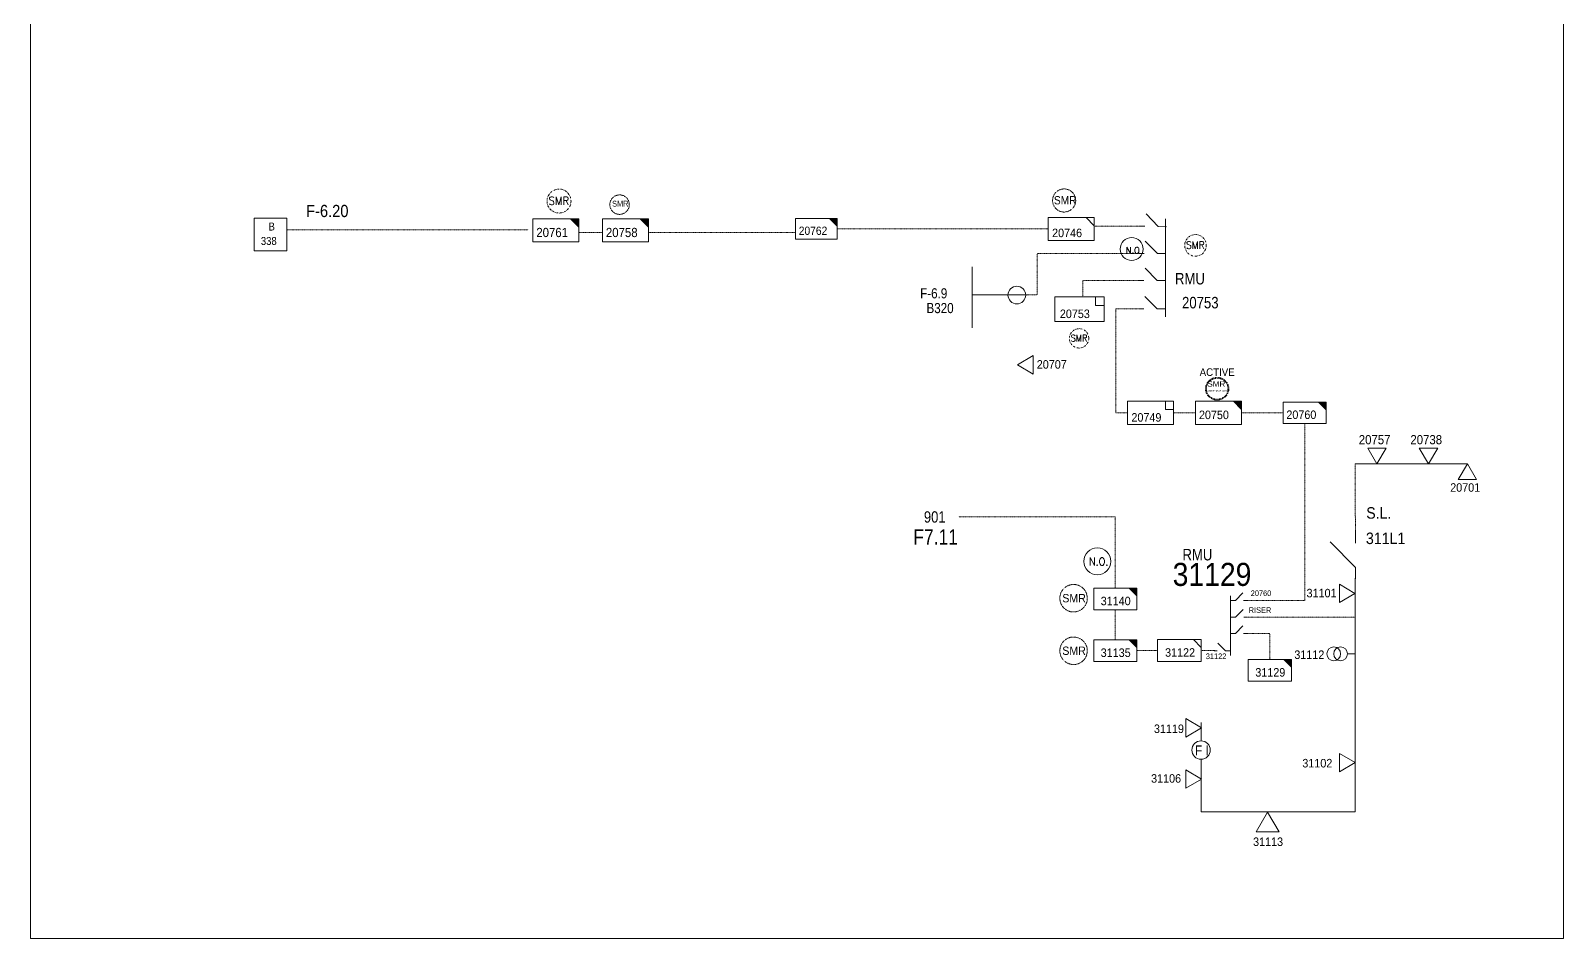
# Model space of a CAD drawing. Header units: metres. Extents: x 65984 to 144644, y -19036 to 23726.
# Drawn here: x 101693 to 102359, y 673 to 1067 of the extents above; entities that cross this region are included whole.
import ezdxf
from ezdxf.enums import TextEntityAlignment as Align

# ---------------------------------------------------------------- set-up
doc = ezdxf.new("R2010")
doc.units = ezdxf.units.M
doc.header["$MEASUREMENT"] = 0
doc.linetypes.add('DGN Style 3', pattern=[0.013877, 0, -0.013877])
doc.linetypes.add('DGN Style 4', pattern=[1.6, 0.8, -0.4, 0, -0.4])
doc.layers.get('0').update_dxf_attribs({"color": 95, "lineweight": 40})
for name, color, linetype, lineweight in [('ABS', 7, 'Continuous', 40), ('ABS NUMBER', 112, 'Continuous', 30), ('d_eos', 111, 'Continuous', 40), ('d_fco text', 95, 'Continuous', 40), ('d_oh branch', 94, 'Continuous', 40), ('d_switch', 95, 'Continuous', 40), ('d_tf', 1, 'Continuous', 40), ('d_tf no', 6, 'Continuous', 40), ('d_tf_200', 1, 'Continuous', 40), ('d_ug cable', 95, 'Continuous', 40), ('d_unit sub', 7, 'Continuous', 40), ('EARTH FAULT INDICATOR', 95, 'Continuous', 40), ('GRID STATION  04', 7, 'Continuous', 40), ('Level 37', 7, 'Continuous', 0), ('O H MAIN FEEDER', 4, 'Continuous', 100), ('SW N O', 114, 'Continuous', 30)]:
    doc.layers.add(name, color=color, linetype=linetype, lineweight=lineweight)
doc.styles.add('NASKHF', font='naskhf.shx', dxfattribs={"height": 8})
doc.styles.get("Standard").update_dxf_attribs({"font": 'txt.shx'})
doc.styles.add('Style-Andalus', font='andlso.ttf')
doc.styles.add('Style-Arial', font='arial.ttf')
doc.styles.add('Style-ENGINEERING', font='ENGINEERING.shx')
doc.styles.add('Style-msdefault', font='msdefault.shx')
doc.styles.add('Style-simplex', font='simplex.shx')
doc.styles.add('Style-STANDARD', font='STANDARD.shx')

# ---------------------------------------------------------------- blocks, each defined once
blk = doc.blocks.new('TF_8')
at = {"color": 0, "linetype": 'ByBlock', "lineweight": -2}
blk.add_line((6.3, 4.95), (9.9, 1.35), dxfattribs=at)
blk.add_3dface([(-10.1, 4.95), (9.9, 4.95), (9.9, -5.05), (-10.1, -5.05)], dxfattribs=at)
blk = doc.blocks.new('exist.us-1000kva')
at = {"color": 0, "linetype": 'ByBlock', "lineweight": -2, "flags": 128}
blk.add_lwpolyline([(40, 12.9), (32.8, 20), (40, 20)], close=True, dxfattribs=at)
at = {"color": 0, "linetype": 'ByBlock', "lineweight": -2, "extrusion": (0, 0, -1)}
blk.add_solid([(-40, 12.9), (-32.8, 20), (-40, 20)], dxfattribs=at)
at = {"color": 0, "linetype": 'ByBlock', "lineweight": -2, "xscale": 2, "yscale": 2}
blk.add_blockref('TF_8', (20.2, 10.1), dxfattribs=at)
blk = doc.blocks.new('TF3')
at = {"color": 0, "linetype": 'ByBlock', "lineweight": -2}
for p, q in [((11.3, 9), (18.3, 9)), ((18.3, 9), (18.3, 2))]:
    blk.add_line(p, q, dxfattribs=at)
at = {"color": 0, "linetype": 'ByBlock', "lineweight": -2, "flags": 128}
blk.add_lwpolyline([(18.3, 2), (11.3, 2), (11.3, 9)], dxfattribs=at)
at = {"color": 0, "linetype": 'ByBlock', "lineweight": -2}
blk.add_3dface([(-21.7, 9), (18.3, 9), (18.3, -11), (-21.7, -11)], dxfattribs=at)
blk = doc.blocks.new('*U1130')
at = {"layer": 'EARTH FAULT INDICATOR', "color": 7, "linetype": 'Continuous', "lineweight": 13}
blk.add_circle((0.02, 0.13), 4, dxfattribs=at)
at = {"layer": 'EARTH FAULT INDICATOR', "color": 7, "lineweight": 13, "style": 'Style-Andalus', "width": 0.9}
blk.add_text('F I', height=4.234, dxfattribs=at).set_placement((-2.61, 2.11), align=Align.TOP_LEFT)
blk = doc.blocks.new('TFU_113')
at = {"layer": 'd_tf_200', "color": 7, "linetype": 'Continuous', "lineweight": 13}
blk.add_line((0, 10), (0, 0), dxfattribs=at)
at = {"layer": 'd_tf_200', "color": 7, "linetype": 'Continuous', "lineweight": 13, "extrusion": (0, 0, -1)}
for centre in [(0, 30), (0, 20)]:
    blk.add_circle(centre, 10, dxfattribs=at)
blk = doc.blocks.new('*U1132')
at = {"layer": 'ABS', "color": 7, "linetype": 'Continuous', "lineweight": 13, "ltscale": 0.191332}
for p, q in [((-7.9, -8.3), (8.8, 8.3)), ((-7.9, -8.3), (-15.4, -8.3)), ((15.4, -8.3), (7.9, -8.3))]:
    blk.add_line(p, q, dxfattribs=at)
blk = doc.blocks.new('TRA1_921')
at = {"layer": 'd_tf', "color": 7, "linetype": 'Continuous', "lineweight": 13, "ltscale": 0.000355616, "extrusion": (0, 0, -1), "flags": 128}
blk.add_lwpolyline([(-10, -17), (0, 0), (10, -17)], close=True, dxfattribs=at)
blk = doc.blocks.new('TRA1_920')
at = {"layer": 'd_tf', "color": 7, "linetype": 'Continuous', "lineweight": 13, "ltscale": 0.000355616, "xscale": 1.000046564039522, "yscale": 1.000046564039522, "zscale": 1.000046564039522, "rotation": 180}
blk.add_blockref('TRA1_921', (0, 0), dxfattribs=at)
blk = doc.blocks.new('TRA1_923')
at = {"layer": 'd_tf', "color": 7, "linetype": 'Continuous', "lineweight": 13, "ltscale": 0.000355616, "flags": 128}
blk.add_lwpolyline([(10, -17), (0, 0), (-10, -17)], close=True, dxfattribs=at)
blk = doc.blocks.new('TRA1_922')
at = {"layer": 'd_tf', "color": 7, "linetype": 'Continuous', "lineweight": 13, "ltscale": 0.000355616, "xscale": 1.000046564039522, "yscale": 1.000046564039522, "zscale": 1.000046564039522, "rotation": 180}
blk.add_blockref('TRA1_923', (0, 0), dxfattribs=at)
blk = doc.blocks.new('*U3478')
at = {"layer": 'SW N O', "color": 3, "lineweight": 13, "ltscale": 0.426762}
blk.add_circle((0, 0), 16.8, dxfattribs=at)
at = {"layer": 'SW N O', "color": 3, "lineweight": 13, "style": 'Style-STANDARD'}
blk.add_text('N.O.', height=9.6, dxfattribs=at).set_placement((1.7, -0.2), align=Align.MIDDLE_CENTER)
blk = doc.blocks.new('*U3602')
at = {"layer": 'SW N O', "color": 91, "lineweight": 13, "ltscale": 0.426762}
blk.add_circle((0, 0), 16.8, dxfattribs=at)
at = {"layer": 'SW N O', "color": 91, "lineweight": 13, "insert": (1.7, -1.8), "char_height": 9.6, "attachment_point": 5, "line_spacing_factor": 0.6, "style": 'Style-STANDARD'}
blk.add_mtext('N.O', dxfattribs=at)
blk = doc.blocks.new('*U3828')
at = {"color": 2, "linetype": 'DGN Style 3'}
blk.add_circle((0, 0), 40.1, dxfattribs=at)
at = {"color": 1, "style": 'Style-ENGINEERING', "width": 1.09375}
blk.add_text('SMR', height=20.04, dxfattribs=at).set_placement((29.5, 7.3), align=Align.RIGHT)
at = {"color": 7, "true_color": 0xffffff, "insert": (-35.1, -5.1), "char_height": 5.833, "width": 324.554, "attachment_point": 1}
blk.add_mtext('\\fCalibri|b0|i0|c178178|p39;ACTIVE 18.09.2023\\P', dxfattribs=at)

msp = doc.modelspace()

# ---------------------------------------------------------------- linework, layer by layer
at = {"layer": 'd_eos', "color": 2, "linetype": 'Continuous', "lineweight": 13, "ltscale": 0.408271}
for p, q in [((102182.83, 981.77), (102177.64, 987.32)), ((102186.04, 942.6), (102186.04, 985.09)), ((102186.46, 981.7), (102182.83, 981.77)), ((102182.57, 970.02), (102177.28, 975.47)), ((102186.2, 970.02), (102182.57, 970.02)), ((102182.5, 958.33), (102177.2, 963.78)), ((102186.12, 958.33), (102182.5, 958.33)), ((102182.42, 946), (102177.12, 951.46)), ((102186.04, 946), (102182.42, 946))]:
    msp.add_line(p, q, dxfattribs=at)
at = {"layer": 'd_eos', "color": 7, "linetype": 'Continuous', "lineweight": 13, "ltscale": 0.408271}
for p, q in [((102177.03, 981.88), (102174.83, 981.92)), ((102176.77, 970.02), (102174.57, 970.02)), ((102176.7, 958.33), (102174.5, 958.33)), ((102176.62, 946), (102174.42, 946))]:
    msp.add_line(p, q, dxfattribs=at)
at = {"layer": 'd_eos', "color": 7, "linetype": 'Continuous', "lineweight": 13, "ltscale": 0.000301468}
for p, q in [((102214.22, 819.43), (102216.42, 819.43)), ((102214.27, 795.61), (102214.27, 821.49)), ((102216.42, 819.43), (102219.65, 822.75)), ((102219.96, 819.43), (102221.3, 819.43)), ((102214.32, 812.31), (102216.52, 812.31)), ((102216.52, 812.31), (102219.75, 815.63)), ((102220.06, 812.31), (102221.4, 812.31)), ((102216.43, 805.19), (102219.65, 808.51)), ((102212.06, 797.69), (102208.84, 801.01)), ((102214.22, 805.19), (102216.43, 805.19)), ((102219.96, 805.19), (102221.3, 805.19)), ((102208.53, 797.69), (102207.19, 797.69)), ((102214.27, 797.69), (102212.06, 797.69))]:
    msp.add_line(p, q, dxfattribs=at)
at = {"layer": 'd_oh branch', "color": 7, "linetype": 'Continuous', "lineweight": 13}
msp.add_line((102102.13, 937.83), (102102.13, 964.3), dxfattribs=at)
at = {"layer": 'd_oh branch', "color": 7, "linetype": 'Continuous', "lineweight": 13, "flags": 128}
for points in [[(102268.37, 878.74), (102317.16, 878.74)], [(102201.52, 758.56), (102201.52, 766.45)], [(102201.52, 727.74), (102201.52, 750.56)]]:
    msp.add_lwpolyline(points, dxfattribs=at)
at = {"layer": 'd_oh branch', "color": 7, "linetype": 'Continuous', "lineweight": 13}
msp.add_circle((102121.5, 952.06), 3.84, dxfattribs=at)
at = {"layer": 'd_ug cable', "color": 7, "linetype": 'DGN Style 3', "lineweight": 13}
for p, q in [((101941.56, 979.2), (101931.33, 979.2)), ((102025.45, 979.16), (101961.45, 979.21)), ((102174.83, 981.92), (102155.15, 981.92)), ((102199.12, 900.93), (102189.54, 900.93)), ((102237.15, 900.93), (102219.11, 900.93)), ((102268.52, 849.29), (102268.37, 878.74)), ((102164.25, 802.4), (102164.25, 815.48)), ((102268.37, 812.31), (102221.4, 812.31)), ((102182.65, 797.76), (102173.62, 797.76))]:
    msp.add_line(p, q, dxfattribs=at)
at = {"layer": 'd_ug cable', "color": 7, "linetype": 'DGN Style 3', "lineweight": 13, "flags": 128}
for points in [[(101909.34, 980.29), (101909.34, 980.29), (101909.34, 980.29), (101804.75, 980.29)], [(102043.45, 980.75), (102043.45, 980.75), (102135.15, 980.74)], [(102130.27, 952.11), (102130.27, 970.02), (102174.57, 970.02)], [(102125.35, 952.11), (102130.27, 952.11)], [(102174.5, 958.33), (102150.22, 958.33), (102150.22, 951.29)], [(102164.52, 900.98), (102164.52, 946), (102174.42, 946)], [(102169.59, 900.98), (102164.52, 900.98)], [(102246.53, 896.24), (102246.53, 819.43), (102221.3, 819.43)], [(102096.27, 855.82), (102164.25, 855.82), (102164.25, 824.86)], [(102221.3, 805.19), (102231.38, 805.19), (102231.38, 793.87)], [(102201.57, 797.76), (102208.53, 797.69)]]:
    msp.add_lwpolyline(points, dxfattribs=at)
at = {"layer": 'd_ug cable', "color": 2, "linetype": 'DGN Style 4', "lineweight": 13}
for centre, radius in [((101922.71, 992.85), 5.2), ((102199.08, 973.61), 4.68), ((102148.55, 933.26), 4.21)]:
    msp.add_circle(centre, radius, dxfattribs=at)
at = {"layer": 'd_ug cable', "color": 2, "linetype": 'DGN Style 3', "lineweight": 13}
for centre, radius in [((101949, 991.3), 4.23), ((102146.14, 820.46), 5.97), ((102146.14, 797.65), 5.97)]:
    msp.add_circle(centre, radius, dxfattribs=at)
at = {"layer": 'd_ug cable', "color": 1, "linetype": 'DGN Style 3', "lineweight": 13}
msp.add_circle((102142.04, 993.1), 5.02, dxfattribs=at)
at = {"layer": 'GRID STATION  04', "color": 7, "linetype": 'Continuous', "lineweight": 13, "ltscale": 0.39177, "flags": 128}
msp.add_lwpolyline([(101790.4, 971.25), (101790.39, 985.41), (101804.55, 985.42), (101804.55, 971.26)], close=True, dxfattribs=at)
at = {"layer": 'O H MAIN FEEDER', "color": 7, "lineweight": 13, "ltscale": 0.426762}
for p, q in [((102126.27, 952.11), (102102.13, 952.11)), ((102268.37, 829.11), (102268.37, 727.74))]:
    msp.add_line(p, q, dxfattribs=at)
at = {"layer": 'O H MAIN FEEDER', "color": 140, "linetype": 'Continuous', "lineweight": 13, "flags": 128}
msp.add_lwpolyline([(101693.28, 1132.77), (102358.81, 1132.77), (102358.81, 672.84), (101693.28, 672.84)], close=True, dxfattribs=at)
at = {"layer": 'O H MAIN FEEDER', "color": 7, "lineweight": 13, "ltscale": 0.426762, "flags": 128}
msp.add_lwpolyline([(102268.37, 727.74), (102201.52, 727.74)], dxfattribs=at)

# ---------------------------------------------------------------- block references
at = {"color": 1, "xscale": 0.12, "yscale": 0.12, "zscale": 0.12}
msp.add_blockref('*U3828', (102208.49, 911.39), dxfattribs=at)
at = {"layer": 'ABS', "color": 7, "linetype": 'Continuous', "lineweight": 13, "ltscale": 0.191332, "xscale": 0.6638760000233852, "yscale": 0.6638760000233852, "zscale": 0.6638760000233852, "rotation": 90.00000000000001}
msp.add_blockref('*U1132', (102263, 839.05), dxfattribs=at)
at = {"layer": 'd_tf', "color": 7, "linetype": 'Continuous', "lineweight": 13, "ltscale": 0.000355616}
for name, p, xscale, yscale, zscale, rotation in [('TRA1_920', (102121.8, 921.76), 0.4, 0.4, 0.4, 270), ('TRA1_920', (102317.17, 878.73), 0.4, 0.4, 0.4, 180), ('TRA1_920', (102201.71, 764.2), 0.4, 0.4, 0.4, 89.99999999999997), ('TRA1_920', (102201.71, 741.98), 0.4, 0.4, 0.4, 89.99999999999997), ('TRA1_922', (102230.39, 727.58), 0.4998592052624514, 0.4998592052624514, 0.4998592052624514, 180)]:
    msp.add_blockref(name, p, dxfattribs=dict(at, xscale=xscale, yscale=yscale, zscale=zscale, rotation=rotation))
at = {"layer": 'd_tf', "color": 7, "linetype": 'Continuous', "lineweight": 13, "ltscale": 0.000355616, "extrusion": (0, 0, -1), "xscale": 0.4, "yscale": 0.4, "zscale": 0.4}
for p in [(-102277.85, 878.76), (-102300.26, 878.76)]:
    msp.add_blockref('TRA1_920', p, dxfattribs=at)
at = {"layer": 'd_tf', "color": 7, "linetype": 'Continuous', "lineweight": 13, "ltscale": 0.000355616, "extrusion": (0, 0, -1), "xscale": 0.4, "yscale": 0.4, "zscale": 0.4, "rotation": 270}
for p in [(-102268.34, 822.57), (-102268.36, 749.09)]:
    msp.add_blockref('TRA1_920', p, dxfattribs=at)
at = {"layer": 'd_tf_200', "color": 7, "linetype": 'Continuous', "lineweight": 13, "extrusion": (0, 0, -1), "xscale": 0.2999999999999999, "yscale": 0.2999999999999999, "zscale": 0.2999999999999999, "rotation": 269.9999999999998}
msp.add_blockref('TFU_113', (-102268.1, 796.31), dxfattribs=at)
at = {"layer": 'd_unit sub', "color": 2, "linetype": 'Continuous', "lineweight": 13, "xscale": 0.4998359297978459, "yscale": 0.4998359297978459, "zscale": 0.4267622666565712}
for p in [(101911.34, 975.08), (101941.56, 975.08), (102199.12, 895.93)]:
    msp.add_blockref('exist.us-1000kva', p, dxfattribs=at)
at = {"layer": 'd_unit sub', "color": 7, "linetype": 'Continuous', "lineweight": 13}
for name, p, xscale, yscale, zscale in [('exist.us-1000kva', (102025.45, 976.25), 0.4498523368180613, 0.4498523368180613, 0.3840860399909141), ('TF_8', (102192.2, 797.81), 0.946449521762992, 0.946449521762992, 0.2499179648993302)]:
    msp.add_blockref(name, p, dxfattribs=dict(at, xscale=xscale, yscale=yscale, zscale=zscale))
at = {"layer": 'd_unit sub', "color": 2, "linetype": 'Continuous', "lineweight": 13, "rotation": 359.9999999999999}
for name, p, xscale, yscale, zscale in [('TF_8', (102145.25, 980.72), 0.999671859597321, 0.999671859597321, 0.2499179648993302), ('TF3', (102149.61, 946.45), 0.5375329029201263, 0.5375329029201263, 0.2499179648993302), ('exist.us-1000kva', (102154.88, 815.48), 0.468597955527208, 0.468597955527208, 0.5389220798182578), ('exist.us-1000kva', (102154.88, 793.03), 0.468597955527208, 0.468597955527208, 0.5389220798182578)]:
    msp.add_blockref(name, p, dxfattribs=dict(at, xscale=xscale, yscale=yscale, zscale=zscale))
at = {"layer": 'd_unit sub', "color": 7, "linetype": 'Continuous', "lineweight": 13, "rotation": 359.9999999999999}
for name, p, xscale, yscale, zscale in [('TF3', (102180.39, 901.43), 0.4998359297986605, 0.4998359297986605, 0.2499179648993302), ('exist.us-1000kva', (102237.15, 896.24), 0.468597955527208, 0.468597955527208, 0.5389220798182578), ('exist.us-1000kva', (102222.01, 784.5), 0.468597955527208, 0.468597955527208, 0.5389220798182578)]:
    msp.add_blockref(name, p, dxfattribs=dict(at, xscale=xscale, yscale=yscale, zscale=zscale))
at = {"layer": 'EARTH FAULT INDICATOR', "color": 7, "linetype": 'Continuous', "lineweight": 13}
msp.add_blockref('*U1130', (102201.49, 754.43), dxfattribs=at)
at = {"layer": 'SW N O', "color": 91, "lineweight": 13, "xscale": 0.2958128396271873, "yscale": 0.2958128396271873, "zscale": 0.2958128396271873}
msp.add_blockref('*U3602', (102171.36, 972.01), dxfattribs=at)
at = {"layer": 'SW N O', "color": 3, "lineweight": 13, "xscale": 0.3499761985906391, "yscale": 0.3499761985906391, "zscale": 0.3499761985906391}
msp.add_blockref('*U3478', (102156.48, 836.47), dxfattribs=at)

# ---------------------------------------------------------------- texts
at = {"layer": 'ABS NUMBER', "color": 7, "lineweight": 13, "style": 'Style-Arial', "width": 0.88}
msp.add_text('S.L.', height=5, dxfattribs=at).set_placement((102273.23, 859.99), align=Align.TOP_LEFT)
at = {"layer": 'd_fco text', "color": 7, "linetype": 'Continuous', "lineweight": 13, "style": 'Style-msdefault', "width": 0.92}
msp.add_text('311L1', height=5, dxfattribs=at).set_placement((102273.09, 848.96), align=Align.TOP_LEFT)
at = {"layer": 'd_switch', "color": 55, "linetype": 'Continuous', "lineweight": 13, "style": 'Style-ENGINEERING', "width": 0.857143}
msp.add_text('F-6.9', height=4.404, dxfattribs=at).set_placement((102079.52, 955), align=Align.TOP_LEFT)
at = {"layer": 'd_switch', "color": 2, "linetype": 'Continuous', "lineweight": 13, "style": 'Style-ENGINEERING', "width": 0.857143}
msp.add_text('B320', height=4.404, dxfattribs=at).set_placement((102082.27, 948.6), align=Align.TOP_LEFT)
at = {"layer": 'd_switch', "color": 7, "linetype": 'Continuous', "lineweight": 13, "ltscale": 1.199749, "style": 'Style-ENGINEERING', "width": 0.857143}
msp.add_text('901', height=4.907, dxfattribs=at).set_placement((102081.16, 858.19), align=Align.TOP_LEFT)
at = {"layer": 'd_switch', "color": 2, "linetype": 'Continuous', "lineweight": 13, "insert": (101812.89, 991.19), "char_height": 5.2887, "attachment_point": 1, "style": 'NASKHF'}
msp.add_mtext('\\Fmsdefault;\\H1x;\\W0.9;F-6.20\\P', dxfattribs=at)
at = {"layer": 'd_tf no', "color": 1, "linetype": 'Continuous', "lineweight": 13, "ltscale": 0.9, "style": 'Style-simplex', "width": 0.909091}
msp.add_text('SMR', height=3.545, dxfattribs=at).set_placement((101922.66, 992.98), align=Align.MIDDLE_CENTER)
at = {"layer": 'd_tf no', "color": 1, "linetype": 'Continuous', "lineweight": 40, "style": 'Style-msdefault', "width": 0.945946}
for height, p in [(2.531, (101945.76, 992.98)), (3.633, (102141.25, 822.3)), (3.633, (102141.25, 799.49))]:
    msp.add_text('SMR', height=height, dxfattribs=at).set_placement(p, align=Align.TOP_LEFT)
at = {"layer": 'd_tf no', "color": 2, "lineweight": 13, "style": 'Style-msdefault'}
for s, height, width, p in [('20761', 4, 0.925, (101912.85, 981.21)), ('20758', 4, 0.925, (101943.07, 981.21)), ('20746', 3.7, 0.945946, (102136.81, 980.88)), ('20753', 3.7, 0.945946, (102140.18, 945.76)), ('31135', 3.7, 0.945946, (102157.92, 798.66))]:
    msp.add_text(s, height=height, dxfattribs=dict(at, width=width)).set_placement(p, align=Align.TOP_LEFT)
at = {"layer": 'd_tf no', "color": 7, "lineweight": 13, "style": 'Style-msdefault'}
for s, height, width, p in [('20762', 3.6, 0.925, (102026.81, 981.76)), ('20707', 3.7, 0.945946, (102130.16, 923.8)), ('20749', 3.7, 0.945946, (102171.26, 900.8)), ('20760', 3.7, 0.945946, (102238.54, 901.96)), ('20701', 3.7, 0.945946, (102309.69, 870.37)), ('31122', 3.7, 0.945946, (102185.87, 798.76)), ('31129', 3.7, 0.945946, (102225.06, 790.13))]:
    msp.add_text(s, height=height, dxfattribs=dict(at, width=width)).set_placement(p, align=Align.TOP_LEFT)
at = {"layer": 'd_tf no', "color": 1, "linetype": 'Continuous', "lineweight": 13, "ltscale": 0.81, "style": 'Style-simplex', "width": 0.909091}
msp.add_text('SMR', height=3.19, dxfattribs=at).set_placement((102199.04, 973.73), align=Align.MIDDLE_CENTER)
at = {"layer": 'd_tf no', "color": 1, "linetype": 'Continuous', "lineweight": 13, "ltscale": 0.729, "style": 'Style-simplex', "width": 0.909091}
msp.add_text('SMR', height=2.871, dxfattribs=at).set_placement((102148.51, 933.36), align=Align.MIDDLE_CENTER)
at = {"layer": 'd_tf no', "color": 111, "lineweight": 13, "style": 'Style-msdefault', "width": 0.945946}
for s, height, p in [('ACTIVE', 3.33, (102200.89, 920.25)), ('20750', 3.7, (102200.58, 901.9))]:
    msp.add_text(s, height=height, dxfattribs=at).set_placement(p, align=Align.TOP_LEFT)
at = {"layer": 'd_tf no', "color": 7, "lineweight": 13, "style": 'Style-msdefault', "width": 0.925}
for s, p in [('20757', (102269.98, 887.28)), ('20738', (102292.39, 887.28))]:
    msp.add_text(s, height=4, dxfattribs=at).set_placement(p)
at = {"layer": 'd_tf no', "color": 121, "lineweight": 13, "style": 'Style-msdefault', "width": 0.945946}
msp.add_text('31140', height=3.7, dxfattribs=at).set_placement((102157.92, 821.12), align=Align.TOP_LEFT)
at = {"layer": 'd_tf no', "color": 7, "linetype": 'Continuous', "lineweight": 13, "style": 'Style-msdefault', "width": 0.945946}
for s, p in [('31101', (102247.31, 824.54)), ('31112', (102242, 797.79)), ('31119', (102181.04, 765.65)), ('31102', (102245.47, 750.71)), ('31106', (102179.8, 744.09)), ('31113', (102224.09, 716.62))]:
    msp.add_text(s, height=3.7, dxfattribs=at).set_placement(p, align=Align.TOP_LEFT)
at = {"layer": 'd_tf no', "color": 2, "lineweight": 13, "insert": (102137.6, 994.99), "char_height": 3.5709, "attachment_point": 1, "style": 'NASKHF'}
msp.add_mtext('\\Fmsdefault;\\H1x;\\W0.925;SMR\\P', dxfattribs=at)
at = {"layer": 'GRID STATION  04', "color": 7, "linetype": 'Continuous', "lineweight": 13, "style": 'Style-msdefault', "width": 0.888889}
for s, height, p in [('B', 3.47, (101796.57, 983.53)), ('338', 3.468, (101793.24, 977.26))]:
    msp.add_text(s, height=height, rotation=0.03165, dxfattribs=at).set_placement(p, align=Align.TOP_LEFT)
at = {"layer": 'Level 37', "color": 2, "linetype": 'Continuous', "lineweight": 13, "style": 'Style-msdefault', "width": 0.854701}
for s, p in [('RMU', (102196.67, 959.16)), ('20753', (102201.17, 948.76))]:
    msp.add_text(s, height=4.993, dxfattribs=at).set_placement(p, align=Align.MIDDLE_CENTER)
at = {"layer": 'Level 37', "color": 55, "linetype": 'Continuous', "lineweight": 13, "ltscale": 1.229305, "style": 'Style-msdefault', "width": 0.86}
msp.add_text('F7.11', height=6.585, dxfattribs=at).set_placement((102076.55, 850.36), align=Align.TOP_LEFT)
at = {"layer": 'Level 37', "color": 7, "linetype": 'Continuous', "lineweight": 13, "style": 'Style-msdefault', "width": 0.854701}
msp.add_text('RMU', height=4.993, dxfattribs=at).set_placement((102199.91, 839.38), align=Align.MIDDLE_CENTER)
at = {"layer": 'Level 37', "color": 7, "linetype": 'Continuous', "lineweight": 13, "style": 'Style-Arial', "width": 0.88}
msp.add_text('31129', height=10, dxfattribs=at).set_placement((102189.17, 835.8), align=Align.TOP_LEFT)
at = {"layer": 'Level 37', "color": 7, "linetype": 'Continuous', "lineweight": 13, "style": 'Style-ENGINEERING', "width": 0.857143}
for s, p in [('RISER', (102231.99, 816.53)), ('31122', (102212.48, 796.49))]:
    msp.add_text(s, height=2.45, dxfattribs=at).set_placement(p, align=Align.TOP_RIGHT)
at = {"layer": 'Level 37', "color": 7, "linetype": 'Continuous', "lineweight": 13, "insert": (102231.99, 823.85), "char_height": 2.4497, "attachment_point": 3, "style": 'NASKHF'}
msp.add_mtext('\\FENGINEERING;\\H1x;\\W0.857143;20760\\P', dxfattribs=at)

doc.saveas('drawing.dxf')
